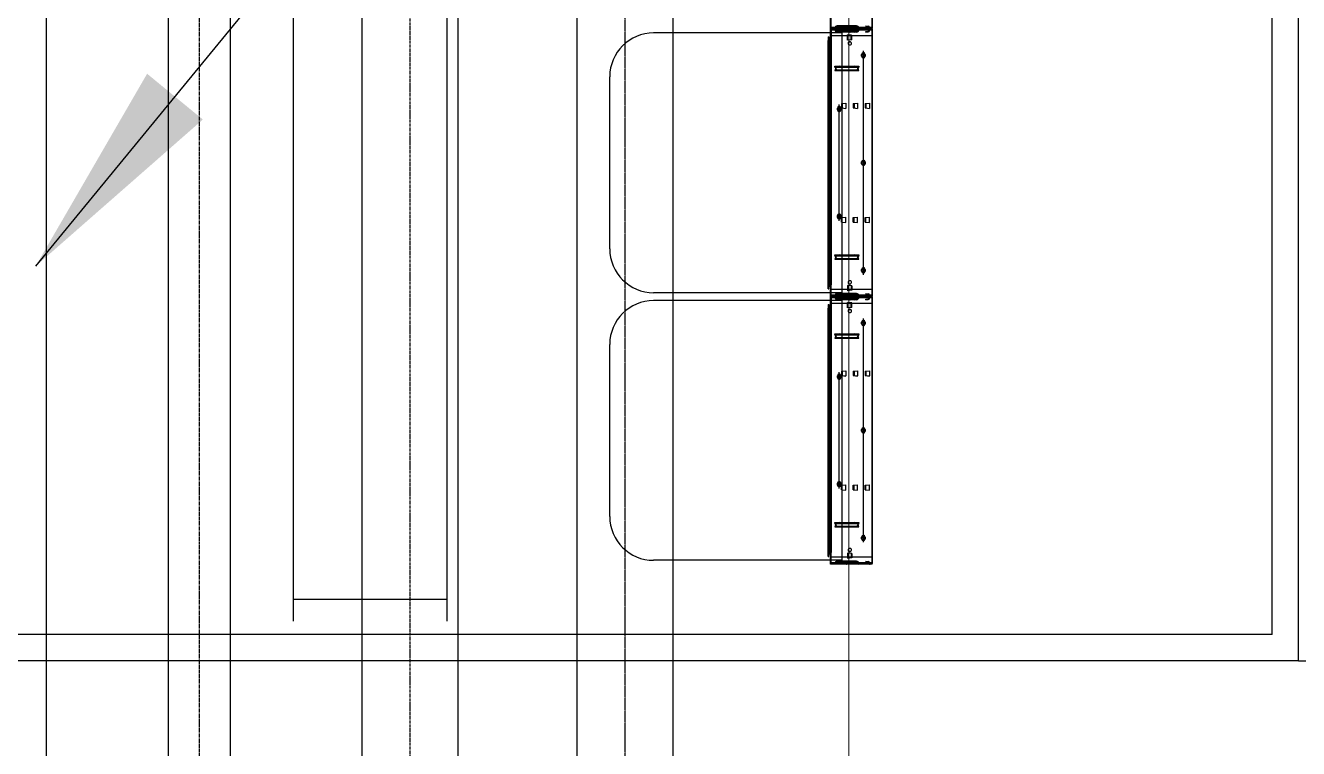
# Model space of a CAD drawing. Extents: x -32000 to 416743, y -254124 to 144214.
# Drawn here: x 257223 to 260125, y 79000 to 80648 of the extents above; entities that cross this region are included whole.
import ezdxf

# ---------------------------------------------------------------- set-up
doc = ezdxf.new("R2010")
doc.units = 0
doc.header["$LTSCALE"] = 10
doc.linetypes.add('XFM1P40$0$CENTER', pattern=[2, 1.25, -0.25, 0.25, -0.25])
doc.linetypes.add('XFM1P40$0$CENTER2', pattern=[1.125, 0.75, -0.125, 0.125, -0.125])
for name, color, linetype in [('XFM1D40$0$M-HVAC-CMDUCT', 150, 'Continuous'), ('XFM1P40$0$$0$M-PIPE-TEXT-ARROR', 250, 'Continuous'), ('XFM1P40$0$M-PIPE-CHWR13', 94, 'Continuous'), ('XFM1P40$0$M-PIPE-CHWR20', 110, 'Continuous'), ('XFM1P40$0$M-PIPE-CHWR20_CL', 111, 'XFM1P40$0$CENTER'), ('XFM1P40$0$M-PIPE-CHWS12', 130, 'Continuous'), ('XFM1P40$0$M-PIPE-CHWS12_CL', 132, 'XFM1P40$0$CENTER2'), ('XFM1P40$0$M-PIPE-CHWS5', 160, 'Continuous'), ('XFM1P40$0$M-PIPE-CHWS5_CL', 161, 'XFM1P40$0$CENTER2'), ('XFM1Q40$0$TYPE14X10', 7, 'Continuous'), ('XFM7P40ICA$0$H12PL4$0$L40_19_MEJI', 252, 'Continuous')]:
    doc.layers.add(name, color=color, linetype=linetype)
doc.styles.add('XFM1P40$0$$0$aa-txt', font='isocp.shx', dxfattribs={"bigfont": 'chineset.shx'})
doc.dimstyles.new('XFM1P40$0$$0$adim-200', dxfattribs={"dimscale": 200, "dimtxt": 0.3, "dimasz": 2.5, "dimexe": 0.1, "dimexo": 0.5, "dimgap": 0.15, "dimtad": 0, "dimdec": 4, "dimzin": 3, "dimdsep": 46, "dimtxsty": 'XFM1P40$0$$0$aa-txt', "dimcen": 2.5, "dimclrd": 256, "dimclre": 256, "dimclrt": 256, "dimadec": 0, "dimazin": 0, "dimtfac": 1, "dimtdec": 4, "dimtmove": 0, "dimatfit": 3, "dimfxl": 1, "dimtolj": 1, "dimtzin": 0, "dimarcsym": 0})

# ---------------------------------------------------------------- blocks, each defined once
blk = doc.blocks.new('XFM1D40')
at = {"layer": 'XFM1D40$0$M-HVAC-CMDUCT'}
blk.add_line((260125, 79200), (261105.4, 79200), dxfattribs=at)
blk = doc.blocks.new('XFM1Q40$0$A$C10876e96')
at = {"layer": 'XFM1Q40$0$TYPE14X10', "color": 22}
for p, q in [((11918.2, 0), (11918.2, 4100)), ((11858.2, 60), (11858.2, 4040)), ((9626.6, 3790), (9626.6, 90)), ((9976.6, 3790), (9976.6, 90)), ((10851.3, 1440), (10851.3, 2048.5)), ((10946.3, 2050), (10946.3, 1441.5)), ((10946.3, 1440), (10946.3, 2048.5)), ((10851.3, 1466.5), (10851.3, 1441.5)), ((10851.3, 1440), (10851.3, 1463.5)), ((10852.8, 1441.5), (10852.8, 1465)), ((10946.3, 1440), (10946.3, 1456)), ((10878.2, 1431), (10448.2, 1431)), ((10845.8, 1422), (10845.8, 1415)), ((10845.8, 1422), (10847.3, 1422)), ((10847.3, 1422), (10847.3, 1416.5)), ((10946.3, 1443), (10851.3, 1443)), ((10946.3, 1441.5), (10851.3, 1441.5)), ((10946.3, 1440), (10851.3, 1440)), ((10946.3, 1440), (10851.3, 1440)), ((10946.3, 1440), (10851.3, 1440)), ((10946.3, 1440), (10851.3, 1440)), ((10851.3, 1440), (10851.3, 1416.5)), ((10851.3, 1416.5), (10851.3, 1440)), ((10851.3, 830), (10851.3, 1438.5)), ((10946.3, 1438.5), (10851.3, 1438.5)), ((10946.3, 1437), (10851.3, 1437)), ((10852.8, 1424), (10851.3, 1424)), ((10946.3, 1441.5), (10852.8, 1441.5)), ((10946.3, 1438.5), (10852.8, 1438.5)), ((10852.8, 1438.5), (10852.8, 1415)), ((10852.8, 839), (10852.8, 1431)), ((10946.3, 1424), (10852.8, 1424)), ((10861.3, 1441.5), (10861.3, 1440)), ((10861.3, 1438.5), (10861.3, 1440)), ((10910.8, 1447), (10866.8, 1447)), ((10910.8, 1445.5), (10866.8, 1445.5)), ((10910.8, 1434.5), (10866.8, 1434.5)), ((10910.8, 1433), (10866.8, 1433)), ((10876.3, 1441.5), (10876.3, 1440)), ((10876.3, 1438.5), (10876.3, 1440)), ((10878.3, 1447), (10878.1, 1445.5)), ((10878.1, 1445.5), (10883.4, 1445)), ((10878.1, 1434.5), (10883.4, 1435)), ((10878.3, 1433), (10878.1, 1434.5)), ((10878.2, 839), (10878.2, 1431)), ((10878.3, 1447), (10883.6, 1446.5)), ((10878.3, 1433), (10883.6, 1433.5)), ((10884.8, 1443), (10884.8, 1443.5)), ((10884.8, 1437), (10884.8, 1436.5)), ((10886.3, 1443), (10886.3, 1443.5)), ((10886.3, 1437), (10886.3, 1436.5)), ((10900.3, 1425.5), (10890.3, 1426.5)), ((10898.3, 1425.6), (10890.3, 1426.4)), ((10890.3, 1414.6), (10890.3, 1426.4)), ((10891.8, 1443.5), (10891.8, 1440)), ((10891.8, 1436.5), (10891.8, 1440)), ((10898.3, 1447), (10893, 1446.5)), ((10898.3, 1433), (10893, 1433.5)), ((10898.5, 1445.5), (10893.2, 1445)), ((10898.5, 1434.5), (10893.2, 1435)), ((10893.3, 1443.5), (10893.3, 1441.5)), ((10893.3, 1436.5), (10893.3, 1438.5)), ((10897.3, 1443.5), (10897.3, 1441.5)), ((10897.3, 1436.5), (10897.3, 1438.5)), ((10898.3, 1447), (10898.5, 1445.5)), ((10898.3, 1433), (10898.5, 1434.5)), ((10898.3, 1415.4), (10898.3, 1425.6)), ((10898.8, 1443.5), (10898.8, 1440)), ((10898.8, 1436.5), (10898.8, 1440)), ((10900.3, 1441.5), (10900.3, 1440)), ((10900.3, 1438.5), (10900.3, 1440)), ((10900.3, 1415.5), (10900.3, 1425.5)), ((10903.3, 1441.5), (10903.3, 1440)), ((10903.3, 1438.5), (10903.3, 1440)), ((10905.3, 1447), (10905.1, 1445.5)), ((10905.1, 1445.5), (10910.4, 1445)), ((10905.1, 1434.5), (10910.4, 1435)), ((10905.3, 1433), (10905.1, 1434.5)), ((10905.3, 1447), (10910.6, 1446.5)), ((10905.3, 1433), (10910.6, 1433.5)), ((10911.8, 1443), (10911.8, 1443.5)), ((10911.8, 1437), (10911.8, 1436.5)), ((10913.3, 1443), (10913.3, 1443.5)), ((10913.3, 1437), (10913.3, 1436.5)), ((10916.3, 1441.5), (10916.3, 1440)), ((10916.3, 1438.5), (10916.3, 1440)), ((10930.3, 1441.5), (10930.3, 1440)), ((10930.3, 1438.5), (10930.3, 1440)), ((10932.3, 1447), (10932.1, 1445.5)), ((10932.1, 1445.5), (10937.4, 1445)), ((10932.1, 1434.5), (10937.4, 1435)), ((10932.3, 1433), (10932.1, 1434.5)), ((10932.3, 1447), (10937.6, 1446.5)), ((10932.3, 1433), (10937.6, 1433.5)), ((10938.8, 1443), (10938.8, 1443.5)), ((10938.8, 1437), (10938.8, 1436.5)), ((10940.3, 1443), (10940.3, 1443.5)), ((10940.3, 1437), (10940.3, 1436.5)), ((10946.3, 1440), (10946.3, 831.5)), ((10946.3, 1440), (10946.3, 1424)), ((10946.3, 830), (10946.3, 1438.5)), ((10845.8, 1416.5), (10845.8, 856.5)), ((10845.8, 1416.5), (10852.8, 1416.5)), ((10852.8, 1415), (10845.8, 1415)), ((10845.8, 853.5), (10845.8, 1413.5)), ((10851.3, 1413.5), (10845.8, 1413.5)), ((10847.3, 1416.5), (10847.3, 856.5)), ((10851.3, 1416.5), (10847.3, 1416.5)), ((10847.3, 853.5), (10847.3, 1413.5)), ((10851.3, 1416.5), (10851.3, 856.5)), ((10852.8, 1413.5), (10851.3, 1413.5)), ((10852.8, 1416.5), (10852.8, 856.5)), ((10852.8, 853.5), (10852.8, 1413.5)), ((10900.3, 1415.5), (10890.3, 1414.5)), ((10898.3, 1415.4), (10890.3, 1414.6)), ((10892.6, 1410.5), (10897.9, 1410.5)), ((10893.8, 1403.5), (10896.8, 1403.5)), ((10921.7, 1382), (10930.8, 1382)), ((10921.7, 1382), (10930.8, 1382)), ((10921.7, 1378), (10930.8, 1378)), ((10921.7, 1378), (10930.8, 1378)), ((10922.3, 1378), (10922.3, 1382)), ((10922.3, 1382), (10922.3, 1378)), ((10926.3, 880), (10926.3, 1390)), ((10926.3, 1387), (10926.3, 1373)), ((10930.3, 1378), (10930.3, 1382)), ((10930.3, 1382), (10930.3, 1378)), ((10861.3, 1355), (10916.3, 1355)), ((10862.4, 1351.7), (10861.3, 1355)), ((10862.4, 1348.3), (10861.3, 1345)), ((10861.3, 1345), (10916.3, 1345)), ((10862, 1353), (10915.6, 1353)), ((10862, 1347), (10915.6, 1347)), ((10871.9, 1355), (10905.7, 1355)), ((10871.9, 1345), (10905.7, 1345)), ((10916.3, 1355), (10915.1, 1351.7)), ((10916.3, 1345), (10915.1, 1348.3)), ((10348.2, 939), (10348.2, 1331)), ((10866.7, 1259.5), (10875.8, 1259.5)), ((10866.7, 1259.5), (10875.8, 1259.5)), ((10866.7, 1255.5), (10875.8, 1255.5)), ((10866.7, 1255.5), (10875.8, 1255.5)), ((10867.3, 1255.5), (10867.3, 1259.5)), ((10867.3, 1259.5), (10867.3, 1255.5)), ((10871.3, 1002.5), (10871.3, 1267.5)), ((10871.3, 1264.5), (10871.3, 1250.5)), ((10875.3, 1255.5), (10875.3, 1259.5)), ((10875.3, 1259.5), (10875.3, 1255.5)), ((10876.3, 1270), (10886.2, 1271)), ((10876.3, 1270), (10876.3, 1260)), ((10876.3, 1260), (10886.2, 1259)), ((10878.3, 1270.1), (10886.3, 1270.9)), ((10878.3, 1270.1), (10878.3, 1259.9)), ((10878.3, 1259.9), (10886.3, 1259.1)), ((10886.3, 1270.9), (10886.3, 1259.1)), ((10903.3, 1270), (10913.2, 1271)), ((10903.3, 1270), (10903.3, 1260)), ((10903.3, 1260), (10913.2, 1259)), ((10905.3, 1270.1), (10913.3, 1270.9)), ((10905.3, 1270.1), (10905.3, 1259.9)), ((10905.3, 1259.9), (10913.3, 1259.1)), ((10913.3, 1270.9), (10913.3, 1259.1)), ((10930.3, 1270), (10940.2, 1271)), ((10930.3, 1270), (10930.3, 1260)), ((10930.3, 1260), (10940.2, 1259)), ((10932.3, 1270.1), (10940.3, 1270.9)), ((10932.3, 1270.1), (10932.3, 1259.9)), ((10932.3, 1259.9), (10940.3, 1259.1)), ((10940.3, 1270.9), (10940.3, 1259.1)), ((10921.7, 1137), (10930.8, 1137)), ((10921.7, 1137), (10930.8, 1137)), ((10921.7, 1133), (10930.8, 1133)), ((10921.7, 1133), (10930.8, 1133)), ((10922.3, 1133), (10922.3, 1137)), ((10922.3, 1137), (10922.3, 1133)), ((10926.3, 1142), (10926.3, 1128)), ((10930.3, 1133), (10930.3, 1137)), ((10930.3, 1137), (10930.3, 1133)), ((10871.3, 1019.5), (10871.3, 1005.5)), ((10866.7, 1014.5), (10875.8, 1014.5)), ((10866.7, 1014.5), (10875.8, 1014.5)), ((10866.7, 1010.5), (10875.8, 1010.5)), ((10866.7, 1010.5), (10875.8, 1010.5)), ((10867.3, 1010.5), (10867.3, 1014.5)), ((10867.3, 1014.5), (10867.3, 1010.5)), ((10875.3, 1010.5), (10875.3, 1014.5)), ((10875.3, 1014.5), (10875.3, 1010.5)), ((10876.3, 1010), (10886.2, 1011)), ((10876.3, 1000), (10876.3, 1010)), ((10876.3, 1000), (10886.2, 999)), ((10878.3, 1010.1), (10886.3, 1010.9)), ((10878.3, 999.9), (10878.3, 1010.1)), ((10878.3, 999.9), (10886.3, 999.1)), ((10886.3, 999.1), (10886.3, 1010.9)), ((10903.3, 1010), (10913.2, 1011)), ((10903.3, 1000), (10903.3, 1010)), ((10903.3, 1000), (10913.2, 999)), ((10905.3, 1010.1), (10913.3, 1010.9)), ((10905.3, 999.9), (10905.3, 1010.1)), ((10905.3, 999.9), (10913.3, 999.1)), ((10913.3, 999.1), (10913.3, 1010.9)), ((10930.3, 1010), (10940.2, 1011)), ((10930.3, 1000), (10930.3, 1010)), ((10930.3, 1000), (10940.2, 999)), ((10932.3, 1010.1), (10940.3, 1010.9)), ((10932.3, 999.9), (10932.3, 1010.1)), ((10932.3, 999.9), (10940.3, 999.1)), ((10940.3, 999.1), (10940.3, 1010.9)), ((10861.3, 925), (10916.3, 925)), ((10862.4, 921.7), (10861.3, 925)), ((10862.4, 918.3), (10861.3, 915)), ((10861.3, 915), (10916.3, 915)), ((10862, 923), (10915.6, 923)), ((10862, 917), (10915.6, 917)), ((10871.9, 925), (10905.7, 925)), ((10871.9, 915), (10905.7, 915)), ((10916.3, 925), (10915.1, 921.7)), ((10916.3, 915), (10915.1, 918.3)), ((10921.7, 892), (10930.8, 892)), ((10921.7, 892), (10930.8, 892)), ((10921.7, 888), (10930.8, 888)), ((10921.7, 888), (10930.8, 888)), ((10922.3, 888), (10922.3, 892)), ((10922.3, 892), (10922.3, 888)), ((10926.3, 897), (10926.3, 883)), ((10930.3, 888), (10930.3, 892)), ((10930.3, 892), (10930.3, 888)), ((10852.8, 856.5), (10845.8, 856.5)), ((10845.8, 848), (10845.8, 855)), ((10852.8, 855), (10845.8, 855)), ((10845.8, 853.5), (10851.3, 853.5)), ((10845.8, 848), (10847.3, 848)), ((10847.3, 848), (10847.3, 853.5)), ((10851.3, 853.5), (10847.3, 853.5)), ((10851.3, 856.5), (10851.3, 831.5)), ((10851.3, 830), (10851.3, 853.5)), ((10851.3, 853.5), (10852.8, 853.5)), ((10852.8, 846), (10851.3, 846)), ((10852.8, 831.5), (10852.8, 855)), ((10946.3, 846), (10852.8, 846)), ((10900.3, 854.5), (10890.3, 855.5)), ((10898.3, 854.6), (10890.3, 855.4)), ((10890.3, 855.4), (10890.3, 843.6)), ((10900.3, 844.5), (10890.3, 843.5)), ((10898.3, 844.4), (10890.3, 843.6)), ((10892.6, 859.5), (10897.9, 859.5)), ((10893.8, 866.5), (10896.8, 866.5)), ((10898.3, 854.6), (10898.3, 844.4)), ((10900.3, 854.5), (10900.3, 844.5)), ((10946.3, 830), (10946.3, 846)), ((10878.2, 839), (10448.2, 839)), ((10878.2, 821), (10448.2, 821)), ((10946.3, 833), (10851.3, 833)), ((10946.3, 831.5), (10851.3, 831.5)), ((10946.3, 830), (10851.3, 830)), ((10946.3, 830), (10851.3, 830)), ((10946.3, 830), (10851.3, 830)), ((10946.3, 830), (10851.3, 830)), ((10851.3, 830), (10851.3, 806.5)), ((10851.3, 806.5), (10851.3, 830)), ((10851.3, 220), (10851.3, 828.5)), ((10946.3, 828.5), (10851.3, 828.5)), ((10946.3, 827), (10851.3, 827)), ((10852.8, 814), (10851.3, 814)), ((10946.3, 831.5), (10852.8, 831.5)), ((10946.3, 828.5), (10852.8, 828.5)), ((10852.8, 828.5), (10852.8, 805)), ((10852.8, 229), (10852.8, 821)), ((10946.3, 814), (10852.8, 814)), ((10861.3, 831.5), (10861.3, 830)), ((10861.3, 828.5), (10861.3, 830)), ((10910.8, 837), (10866.8, 837)), ((10910.8, 835.5), (10866.8, 835.5)), ((10910.8, 824.5), (10866.8, 824.5)), ((10910.8, 823), (10866.8, 823)), ((10876.3, 831.5), (10876.3, 830)), ((10876.3, 828.5), (10876.3, 830)), ((10878.3, 837), (10878.1, 835.5)), ((10878.1, 835.5), (10883.4, 835)), ((10878.1, 824.5), (10883.4, 825)), ((10878.3, 823), (10878.1, 824.5)), ((10878.2, 229), (10878.2, 821)), ((10878.3, 837), (10883.6, 836.5)), ((10878.3, 823), (10883.6, 823.5)), ((10884.8, 833), (10884.8, 833.5)), ((10884.8, 827), (10884.8, 826.5)), ((10886.3, 833), (10886.3, 833.5)), ((10886.3, 827), (10886.3, 826.5)), ((10900.3, 815.5), (10890.3, 816.5)), ((10898.3, 815.6), (10890.3, 816.4)), ((10890.3, 804.6), (10890.3, 816.4)), ((10891.8, 833.5), (10891.8, 830)), ((10891.8, 826.5), (10891.8, 830)), ((10898.3, 837), (10893, 836.5)), ((10898.3, 823), (10893, 823.5)), ((10898.5, 835.5), (10893.2, 835)), ((10898.5, 824.5), (10893.2, 825)), ((10893.3, 833.5), (10893.3, 831.5)), ((10893.3, 826.5), (10893.3, 828.5)), ((10897.3, 833.5), (10897.3, 831.5)), ((10897.3, 826.5), (10897.3, 828.5)), ((10898.3, 837), (10898.5, 835.5)), ((10898.3, 823), (10898.5, 824.5)), ((10898.3, 805.4), (10898.3, 815.6)), ((10898.8, 833.5), (10898.8, 830)), ((10898.8, 826.5), (10898.8, 830)), ((10900.3, 831.5), (10900.3, 830)), ((10900.3, 828.5), (10900.3, 830)), ((10900.3, 805.5), (10900.3, 815.5)), ((10903.3, 831.5), (10903.3, 830)), ((10903.3, 828.5), (10903.3, 830)), ((10905.3, 837), (10905.1, 835.5)), ((10905.1, 835.5), (10910.4, 835)), ((10905.1, 824.5), (10910.4, 825)), ((10905.3, 823), (10905.1, 824.5)), ((10905.3, 837), (10910.6, 836.5)), ((10905.3, 823), (10910.6, 823.5)), ((10911.8, 833), (10911.8, 833.5)), ((10911.8, 827), (10911.8, 826.5)), ((10913.3, 833), (10913.3, 833.5)), ((10913.3, 827), (10913.3, 826.5)), ((10916.3, 831.5), (10916.3, 830)), ((10916.3, 828.5), (10916.3, 830)), ((10930.3, 831.5), (10930.3, 830)), ((10930.3, 828.5), (10930.3, 830)), ((10932.3, 837), (10932.1, 835.5)), ((10932.1, 835.5), (10937.4, 835)), ((10932.1, 824.5), (10937.4, 825)), ((10932.3, 823), (10932.1, 824.5)), ((10932.3, 837), (10937.6, 836.5)), ((10932.3, 823), (10937.6, 823.5)), ((10938.8, 833), (10938.8, 833.5)), ((10938.8, 827), (10938.8, 826.5)), ((10940.3, 833), (10940.3, 833.5)), ((10940.3, 827), (10940.3, 826.5)), ((10946.3, 830), (10946.3, 221.5)), ((10946.3, 830), (10946.3, 814)), ((10946.3, 220), (10946.3, 828.5)), ((10845.8, 812), (10845.8, 805)), ((10845.8, 812), (10847.3, 812)), ((10845.8, 806.5), (10845.8, 246.5)), ((10845.8, 806.5), (10852.8, 806.5)), ((10852.8, 805), (10845.8, 805)), ((10845.8, 243.5), (10845.8, 803.5)), ((10851.3, 803.5), (10845.8, 803.5)), ((10847.3, 812), (10847.3, 806.5)), ((10847.3, 806.5), (10847.3, 246.5)), ((10851.3, 806.5), (10847.3, 806.5)), ((10847.3, 243.5), (10847.3, 803.5)), ((10851.3, 806.5), (10851.3, 246.5)), ((10852.8, 803.5), (10851.3, 803.5)), ((10852.8, 806.5), (10852.8, 246.5)), ((10852.8, 243.5), (10852.8, 803.5)), ((10900.3, 805.5), (10890.3, 804.5)), ((10898.3, 805.4), (10890.3, 804.6)), ((10892.6, 800.5), (10897.9, 800.5)), ((10893.8, 793.5), (10896.8, 793.5)), ((10921.7, 772), (10930.8, 772)), ((10921.7, 772), (10930.8, 772)), ((10921.7, 768), (10930.8, 768)), ((10921.7, 768), (10930.8, 768)), ((10922.3, 768), (10922.3, 772)), ((10922.3, 772), (10922.3, 768)), ((10926.3, 270), (10926.3, 780)), ((10926.3, 777), (10926.3, 763)), ((10930.3, 768), (10930.3, 772)), ((10930.3, 772), (10930.3, 768)), ((10861.3, 745), (10916.3, 745)), ((10862.4, 741.7), (10861.3, 745)), ((10862.4, 738.3), (10861.3, 735)), ((10861.3, 735), (10916.3, 735)), ((10862, 743), (10915.6, 743)), ((10862, 737), (10915.6, 737)), ((10871.9, 745), (10905.7, 745)), ((10871.9, 735), (10905.7, 735)), ((10916.3, 745), (10915.1, 741.7)), ((10916.3, 735), (10915.1, 738.3)), ((10348.2, 329), (10348.2, 721)), ((10866.7, 649.5), (10875.8, 649.5)), ((10866.7, 649.5), (10875.8, 649.5)), ((10866.7, 645.5), (10875.8, 645.5)), ((10866.7, 645.5), (10875.8, 645.5)), ((10867.3, 645.5), (10867.3, 649.5)), ((10867.3, 649.5), (10867.3, 645.5)), ((10871.3, 392.5), (10871.3, 657.5)), ((10871.3, 654.5), (10871.3, 640.5)), ((10875.3, 645.5), (10875.3, 649.5)), ((10875.3, 649.5), (10875.3, 645.5)), ((10876.3, 660), (10886.2, 661)), ((10876.3, 660), (10876.3, 650)), ((10876.3, 650), (10886.2, 649)), ((10878.3, 660.1), (10886.3, 660.9)), ((10878.3, 660.1), (10878.3, 649.9)), ((10878.3, 649.9), (10886.3, 649.1)), ((10886.3, 660.9), (10886.3, 649.1)), ((10903.3, 660), (10913.2, 661)), ((10903.3, 660), (10903.3, 650)), ((10903.3, 650), (10913.2, 649)), ((10905.3, 660.1), (10913.3, 660.9)), ((10905.3, 660.1), (10905.3, 649.9)), ((10905.3, 649.9), (10913.3, 649.1)), ((10913.3, 660.9), (10913.3, 649.1)), ((10930.3, 660), (10940.2, 661)), ((10930.3, 660), (10930.3, 650)), ((10930.3, 650), (10940.2, 649)), ((10932.3, 660.1), (10940.3, 660.9)), ((10932.3, 660.1), (10932.3, 649.9)), ((10932.3, 649.9), (10940.3, 649.1)), ((10940.3, 660.9), (10940.3, 649.1)), ((10921.7, 527), (10930.8, 527)), ((10921.7, 527), (10930.8, 527)), ((10921.7, 523), (10930.8, 523)), ((10921.7, 523), (10930.8, 523)), ((10922.3, 523), (10922.3, 527)), ((10922.3, 527), (10922.3, 523)), ((10926.3, 532), (10926.3, 518)), ((10930.3, 523), (10930.3, 527)), ((10930.3, 527), (10930.3, 523)), ((10871.3, 409.5), (10871.3, 395.5)), ((10866.7, 404.5), (10875.8, 404.5)), ((10866.7, 404.5), (10875.8, 404.5)), ((10866.7, 400.5), (10875.8, 400.5)), ((10866.7, 400.5), (10875.8, 400.5)), ((10867.3, 400.5), (10867.3, 404.5)), ((10867.3, 404.5), (10867.3, 400.5)), ((10875.3, 400.5), (10875.3, 404.5)), ((10875.3, 404.5), (10875.3, 400.5)), ((10876.3, 400), (10886.2, 401)), ((10876.3, 390), (10876.3, 400)), ((10876.3, 390), (10886.2, 389)), ((10878.3, 400.1), (10886.3, 400.9)), ((10878.3, 389.9), (10878.3, 400.1)), ((10878.3, 389.9), (10886.3, 389.1)), ((10886.3, 389.1), (10886.3, 400.9)), ((10903.3, 400), (10913.2, 401)), ((10903.3, 390), (10903.3, 400)), ((10903.3, 390), (10913.2, 389)), ((10905.3, 400.1), (10913.3, 400.9)), ((10905.3, 389.9), (10905.3, 400.1)), ((10905.3, 389.9), (10913.3, 389.1)), ((10913.3, 389.1), (10913.3, 400.9)), ((10930.3, 400), (10940.2, 401)), ((10930.3, 390), (10930.3, 400)), ((10930.3, 390), (10940.2, 389)), ((10932.3, 400.1), (10940.3, 400.9)), ((10932.3, 389.9), (10932.3, 400.1)), ((10932.3, 389.9), (10940.3, 389.1)), ((10940.3, 389.1), (10940.3, 400.9)), ((10861.3, 315), (10916.3, 315)), ((10862.4, 311.7), (10861.3, 315)), ((10862.4, 308.3), (10861.3, 305)), ((10861.3, 305), (10916.3, 305)), ((10862, 313), (10915.6, 313)), ((10862, 307), (10915.6, 307)), ((10871.9, 315), (10905.7, 315)), ((10871.9, 305), (10905.7, 305)), ((10916.3, 315), (10915.1, 311.7)), ((10916.3, 305), (10915.1, 308.3)), ((10921.7, 282), (10930.8, 282)), ((10921.7, 282), (10930.8, 282)), ((10921.7, 278), (10930.8, 278)), ((10921.7, 278), (10930.8, 278)), ((10922.3, 278), (10922.3, 282)), ((10922.3, 282), (10922.3, 278)), ((10926.3, 287), (10926.3, 273)), ((10930.3, 278), (10930.3, 282)), ((10930.3, 282), (10930.3, 278)), ((10852.8, 246.5), (10845.8, 246.5)), ((10845.8, 238), (10845.8, 245)), ((10852.8, 245), (10845.8, 245)), ((10845.8, 243.5), (10851.3, 243.5)), ((10845.8, 238), (10847.3, 238)), ((10847.3, 238), (10847.3, 243.5)), ((10851.3, 243.5), (10847.3, 243.5)), ((10851.3, 246.5), (10851.3, 221.5)), ((10851.3, 220), (10851.3, 243.5)), ((10851.3, 243.5), (10852.8, 243.5)), ((10852.8, 236), (10851.3, 236)), ((10852.8, 221.5), (10852.8, 245)), ((10946.3, 236), (10852.8, 236)), ((10900.3, 244.5), (10890.3, 245.5)), ((10898.3, 244.6), (10890.3, 245.4)), ((10890.3, 245.4), (10890.3, 233.6)), ((10900.3, 234.5), (10890.3, 233.5)), ((10898.3, 234.4), (10890.3, 233.6)), ((10892.6, 249.5), (10897.9, 249.5)), ((10893.8, 256.5), (10896.8, 256.5)), ((10898.3, 244.6), (10898.3, 234.4)), ((10900.3, 244.5), (10900.3, 234.5)), ((10946.3, 220), (10946.3, 236)), ((10878.2, 229), (10448.2, 229)), ((10946.3, 223), (10851.3, 223)), ((10946.3, 221.5), (10851.3, 221.5)), ((10946.3, 220), (10851.3, 220)), ((10946.3, 220), (10851.3, 220)), ((10946.3, 221.5), (10852.8, 221.5)), ((10861.3, 221.5), (10861.3, 220)), ((10910.8, 227), (10866.8, 227)), ((10910.8, 225.5), (10866.8, 225.5)), ((10876.3, 221.5), (10876.3, 220)), ((10878.3, 227), (10878.1, 225.5)), ((10878.1, 225.5), (10883.4, 225)), ((10878.3, 227), (10883.6, 226.5)), ((10884.8, 223), (10884.8, 223.5)), ((10886.3, 223), (10886.3, 223.5)), ((10891.8, 223.5), (10891.8, 220)), ((10898.3, 227), (10893, 226.5)), ((10898.5, 225.5), (10893.2, 225)), ((10893.3, 223.5), (10893.3, 221.5)), ((10897.3, 223.5), (10897.3, 221.5)), ((10898.3, 227), (10898.5, 225.5)), ((10898.8, 223.5), (10898.8, 220)), ((10900.3, 221.5), (10900.3, 220)), ((10903.3, 221.5), (10903.3, 220)), ((10905.3, 227), (10905.1, 225.5)), ((10905.1, 225.5), (10910.4, 225)), ((10905.3, 227), (10910.6, 226.5)), ((10911.8, 223), (10911.8, 223.5)), ((10913.3, 223), (10913.3, 223.5)), ((10916.3, 221.5), (10916.3, 220)), ((10930.3, 221.5), (10930.3, 220)), ((10932.3, 227), (10932.1, 225.5)), ((10932.1, 225.5), (10937.4, 225)), ((10932.3, 227), (10937.6, 226.5)), ((10938.8, 223), (10938.8, 223.5)), ((10940.3, 223), (10940.3, 223.5)), ((9976.6, 140), (9626.6, 140)), ((11858.2, 60), (1318.2, 60)), ((11918.2, 0), (1318.2, 0))]:
    blk.add_line(p, q, dxfattribs=at)
for centre, radius, start, end in [((10448.2, 1331), 100, 90, 180), ((10866.8, 1441.5), 5.5, 90, 180), ((10866.8, 1438.5), 5.5, 180, 270), ((10866.8, 1441.5), 4, 90, 180), ((10866.8, 1438.5), 4, 180, 270), ((10883.3, 1443.5), 1.5, 0, 85), ((10883.3, 1436.5), 1.5, 275, 0), ((10883.3, 1443.5), 3, 0, 85), ((10883.3, 1436.5), 3, 275, 0), ((10887.8, 1443), 3, 180, 270), ((10887.8, 1437), 3, 90, 180), ((10887.8, 1443), 1.5, 180, 270), ((10887.8, 1437), 1.5, 90, 180), ((10888.8, 1443), 3, 270, 0), ((10888.8, 1443), 1.5, 270, 0), ((10888.8, 1437), 3, 0, 90), ((10888.8, 1437), 1.5, 0, 90), ((10893.3, 1443.5), 3, 95, 180), ((10893.3, 1436.5), 3, 180, 265), ((10890.3, 1426.4), 0.0502, 78.5788, 270), ((10895.3, 1443.5), 3.5, 0, 180), ((10893.3, 1443.5), 1.5, 95, 180), ((10893.3, 1436.5), 1.5, 180, 265), ((10895.3, 1436.5), 3.5, 180, 0), ((10895.3, 1443.5), 2, 0, 180), ((10895.3, 1436.5), 2, 180, 0), ((10910.3, 1443.5), 1.5, 0, 85), ((10910.3, 1436.5), 1.5, 275, 0), ((10910.3, 1443.5), 3, 0, 85), ((10910.3, 1436.5), 3, 275, 0), ((10910.8, 1441.5), 5.5, 0, 90), ((10910.8, 1441.5), 4, 0, 90), ((10910.8, 1438.5), 4, 270, 0), ((10910.8, 1438.5), 5.5, 270, 0), ((10914.8, 1443), 3, 180, 270), ((10914.8, 1437), 3, 90, 180), ((10914.8, 1443), 1.5, 180, 270), ((10914.8, 1437), 1.5, 90, 180), ((10937.3, 1443.5), 1.5, 0, 85), ((10937.3, 1436.5), 1.5, 275, 0), ((10937.3, 1443.5), 3, 0, 85), ((10937.3, 1436.5), 3, 275, 0), ((10941.8, 1443), 3, 180, 210), ((10941.8, 1437), 3, 150, 180), ((10941.8, 1443), 3, 210, 270), ((10941.8, 1437), 3, 90, 150), ((10941.8, 1443), 1.5, 180, 270), ((10941.8, 1437), 1.5, 90, 180), ((10890.3, 1414.6), 0.0502, 90, 281.4212), ((10895.8, 1407.5), 4.49, 153.4401, 242.8116), ((10895.3, 1407.5), 4, 30, 150), ((10894.7, 1407.5), 4.49, 297.1884, 26.5599), ((10926.3, 1382), 4, 0, 180), ((10926.3, 1382), 4, 0, 180), ((10926.3, 1378), 4, 180, 0), ((10926.3, 1378), 4, 180, 0), ((10871.9, 1345), 10, 90, 160.71), ((10871.9, 1355), 10, 199.29, 270), ((10905.7, 1345), 10, 19.29, 90), ((10905.7, 1355), 10, 270, 340.71), ((10871.3, 1259.5), 4, 0, 180), ((10871.3, 1259.5), 4, 0, 180), ((10871.3, 1255.5), 4, 180, 0), ((10871.3, 1255.5), 4, 180, 0), ((10886.2, 1270.9), 0.0502, 270, 101.4212), ((10886.2, 1259.1), 0.0502, 258.5788, 90), ((10913.2, 1270.9), 0.0502, 270, 101.4212), ((10913.2, 1259.1), 0.0502, 258.5788, 90), ((10940.2, 1270.9), 0.0502, 270, 101.4212), ((10940.2, 1259.1), 0.0502, 258.5788, 90), ((10926.3, 1137), 4, 0, 180), ((10926.3, 1137), 4, 0, 180), ((10926.3, 1133), 4, 180, 0), ((10926.3, 1133), 4, 180, 0), ((10871.3, 1014.5), 4, 0, 180), ((10871.3, 1014.5), 4, 0, 180), ((10871.3, 1010.5), 4, 180, 0), ((10871.3, 1010.5), 4, 180, 0), ((10886.2, 1010.9), 0.0502, 270, 101.4212), ((10886.2, 999.1), 0.0502, 258.5788, 90), ((10913.2, 1010.9), 0.0502, 270, 101.4212), ((10913.2, 999.1), 0.0502, 258.5788, 90), ((10940.2, 1010.9), 0.0502, 270, 101.4212), ((10940.2, 999.1), 0.0502, 258.5788, 90), ((10448.2, 939), 100, 180, 270), ((10871.9, 915), 10, 90, 160.71), ((10871.9, 925), 10, 199.29, 270), ((10905.7, 915), 10, 19.29, 90), ((10905.7, 925), 10, 270, 340.71), ((10926.3, 892), 4, 0, 180), ((10926.3, 892), 4, 0, 180), ((10926.3, 888), 4, 180, 0), ((10926.3, 888), 4, 180, 0), ((10890.3, 855.4), 0.0502, 78.5788, 270), ((10890.3, 843.6), 0.0502, 90, 281.4212), ((10895.8, 862.5), 4.49, 117.1884, 206.5599), ((10895.3, 862.5), 4, 210, 330), ((10894.7, 862.5), 4.49, 333.4401, 62.8116), ((10448.2, 721), 100, 90, 180), ((10866.8, 831.5), 5.5, 90, 180), ((10866.8, 828.5), 5.5, 180, 270), ((10866.8, 831.5), 4, 90, 180), ((10866.8, 828.5), 4, 180, 270), ((10883.3, 833.5), 1.5, 0, 85), ((10883.3, 826.5), 1.5, 275, 0), ((10883.3, 833.5), 3, 0, 85), ((10883.3, 826.5), 3, 275, 0), ((10887.8, 833), 3, 180, 270), ((10887.8, 827), 3, 90, 180), ((10887.8, 833), 1.5, 180, 270), ((10887.8, 827), 1.5, 90, 180), ((10888.8, 833), 3, 270, 0), ((10888.8, 833), 1.5, 270, 0), ((10888.8, 827), 3, 0, 90), ((10888.8, 827), 1.5, 0, 90), ((10893.3, 833.5), 3, 95, 180), ((10893.3, 826.5), 3, 180, 265), ((10890.3, 816.4), 0.0502, 78.5788, 270), ((10895.3, 833.5), 3.5, 0, 180), ((10893.3, 833.5), 1.5, 95, 180), ((10893.3, 826.5), 1.5, 180, 265), ((10895.3, 826.5), 3.5, 180, 0), ((10895.3, 833.5), 2, 0, 180), ((10895.3, 826.5), 2, 180, 0), ((10910.3, 833.5), 1.5, 0, 85), ((10910.3, 826.5), 1.5, 275, 0), ((10910.3, 833.5), 3, 0, 85), ((10910.3, 826.5), 3, 275, 0), ((10910.8, 831.5), 5.5, 0, 90), ((10910.8, 831.5), 4, 0, 90), ((10910.8, 828.5), 4, 270, 0), ((10910.8, 828.5), 5.5, 270, 0), ((10914.8, 833), 3, 180, 270), ((10914.8, 827), 3, 90, 180), ((10914.8, 833), 1.5, 180, 270), ((10914.8, 827), 1.5, 90, 180), ((10937.3, 833.5), 1.5, 0, 85), ((10937.3, 826.5), 1.5, 275, 0), ((10937.3, 833.5), 3, 0, 85), ((10937.3, 826.5), 3, 275, 0), ((10941.8, 833), 3, 180, 210), ((10941.8, 827), 3, 150, 180), ((10941.8, 833), 3, 210, 270), ((10941.8, 827), 3, 90, 150), ((10941.8, 833), 1.5, 180, 270), ((10941.8, 827), 1.5, 90, 180), ((10890.3, 804.6), 0.0502, 90, 281.4212), ((10895.8, 797.5), 4.49, 153.4401, 242.8116), ((10895.3, 797.5), 4, 30, 150), ((10894.7, 797.5), 4.49, 297.1884, 26.5599), ((10926.3, 772), 4, 0, 180), ((10926.3, 772), 4, 0, 180), ((10926.3, 768), 4, 180, 0), ((10926.3, 768), 4, 180, 0), ((10871.9, 735), 10, 90, 160.71), ((10871.9, 745), 10, 199.29, 270), ((10905.7, 735), 10, 19.29, 90), ((10905.7, 745), 10, 270, 340.71), ((10871.3, 649.5), 4, 0, 180), ((10871.3, 649.5), 4, 0, 180), ((10871.3, 645.5), 4, 180, 0), ((10871.3, 645.5), 4, 180, 0), ((10886.2, 660.9), 0.0502, 270, 101.4212), ((10886.2, 649.1), 0.0502, 258.5788, 90), ((10913.2, 660.9), 0.0502, 270, 101.4212), ((10913.2, 649.1), 0.0502, 258.5788, 90), ((10940.2, 660.9), 0.0502, 270, 101.4212), ((10940.2, 649.1), 0.0502, 258.5788, 90), ((10926.3, 527), 4, 0, 180), ((10926.3, 527), 4, 0, 180), ((10926.3, 523), 4, 180, 0), ((10926.3, 523), 4, 180, 0), ((10871.3, 404.5), 4, 0, 180), ((10871.3, 404.5), 4, 0, 180), ((10871.3, 400.5), 4, 180, 0), ((10871.3, 400.5), 4, 180, 0), ((10886.2, 400.9), 0.0502, 270, 101.4212), ((10886.2, 389.1), 0.0502, 258.5788, 90), ((10913.2, 400.9), 0.0502, 270, 101.4212), ((10913.2, 389.1), 0.0502, 258.5788, 90), ((10940.2, 400.9), 0.0502, 270, 101.4212), ((10940.2, 389.1), 0.0502, 258.5788, 90), ((10448.2, 329), 100, 180, 270), ((10871.9, 305), 10, 90, 160.71), ((10871.9, 315), 10, 199.29, 270), ((10905.7, 305), 10, 19.29, 90), ((10905.7, 315), 10, 270, 340.71), ((10926.3, 282), 4, 0, 180), ((10926.3, 282), 4, 0, 180), ((10926.3, 278), 4, 180, 0), ((10926.3, 278), 4, 180, 0), ((10890.3, 245.4), 0.0502, 78.5788, 270), ((10890.3, 233.6), 0.0502, 90, 281.4212), ((10895.8, 252.5), 4.49, 117.1884, 206.5599), ((10895.3, 252.5), 4, 210, 330), ((10894.7, 252.5), 4.49, 333.4401, 62.8116), ((10866.8, 221.5), 5.5, 90, 180), ((10866.8, 221.5), 4, 90, 180), ((10883.3, 223.5), 1.5, 0, 85), ((10883.3, 223.5), 3, 0, 85), ((10887.8, 223), 3, 180, 270), ((10887.8, 223), 1.5, 180, 270), ((10888.8, 223), 3, 270, 0), ((10888.8, 223), 1.5, 270, 0), ((10893.3, 223.5), 3, 95, 180), ((10895.3, 223.5), 3.5, 0, 180), ((10893.3, 223.5), 1.5, 95, 180), ((10895.3, 223.5), 2, 0, 180), ((10910.3, 223.5), 1.5, 0, 85), ((10910.3, 223.5), 3, 0, 85), ((10910.8, 221.5), 5.5, 0, 90), ((10910.8, 221.5), 4, 0, 90), ((10914.8, 223), 3, 180, 270), ((10914.8, 223), 1.5, 180, 270), ((10937.3, 223.5), 1.5, 0, 85), ((10937.3, 223.5), 3, 0, 85), ((10941.8, 223), 3, 180, 210), ((10941.8, 223), 3, 210, 270), ((10941.8, 223), 1.5, 180, 270)]:
    blk.add_arc(centre, radius, start, end, dxfattribs=at)
blk = doc.blocks.new('XFM1Q40')
blk.add_blockref('XFM1Q40$0$A$C10876e96', (248206.8, 79200))
blk = doc.blocks.new('XFM7P40ICA$0$H12PL4')
at = {"layer": 'XFM7P40ICA$0$H12PL4$0$L40_19_MEJI', "lineweight": 0}
blk.add_line((259100, 32450), (259100, 90200), dxfattribs=at)
blk = doc.blocks.new('XFM7P40ICA')
blk.add_blockref('XFM7P40ICA$0$H12PL4', (0, 0))
blk = doc.blocks.new('XFM1P40')
at = {"layer": 'XFM1P40$0$M-PIPE-CHWR13'}
blk.add_line((257270.5, 85990.5, 0), (257270.5, 78318.4, 0), dxfattribs=at)
at = {"layer": 'XFM1P40$0$M-PIPE-CHWR20'}
for p, q in [((257990.5, 78373.5, 0), (257990.5, 87500, 0)), ((258209.5, 78373.5, 0), (258209.5, 87500, 0))]:
    blk.add_line(p, q, dxfattribs=at)
at = {"layer": 'XFM1P40$0$M-PIPE-CHWR20_CL', "ltscale": 0.5}
blk.add_line((258100, 49237.7, 0), (258100, 87500, 0), dxfattribs=at)
at = {"layer": 'XFM1P40$0$M-PIPE-CHWS12'}
for p, q in [((258480.5, 78373.5, 0), (258480.5, 87500, 0)), ((258699.5, 78373.5, 0), (258699.5, 87500, 0))]:
    blk.add_line(p, q, dxfattribs=at)
at = {"layer": 'XFM1P40$0$M-PIPE-CHWS12_CL', "ltscale": 0.5}
blk.add_line((258590, 49714.6, 0), (258590, 87500, 0), dxfattribs=at)
at = {"layer": 'XFM1P40$0$M-PIPE-CHWS5'}
for p, q in [((257549.5, 78318.4, 0), (257549.5, 86240.5, 0)), ((257690.5, 78318.4, 0), (257690.5, 86240.5, 0))]:
    blk.add_line(p, q, dxfattribs=at)
at = {"layer": 'XFM1P40$0$M-PIPE-CHWS5_CL'}
blk.add_line((257620, 50732.2, 0), (257620, 86370.1, 0), dxfattribs=at)
at = {"layer": 'XFM1P40$0$$0$M-PIPE-TEXT-ARROR'}
blk.add_leader([(257246.6, 80099.5), (263643.4, 87883.5), (264329.5, 87883.5)], dimstyle='XFM1P40$0$$0$adim-200', dxfattribs=at)

msp = doc.modelspace()

# ---------------------------------------------------------------- block references
for name in ['XFM1P40', 'XFM7P40ICA', 'XFM1D40', 'XFM1Q40']:
    msp.add_blockref(name, (0, 0))

doc.saveas('drawing.dxf')
